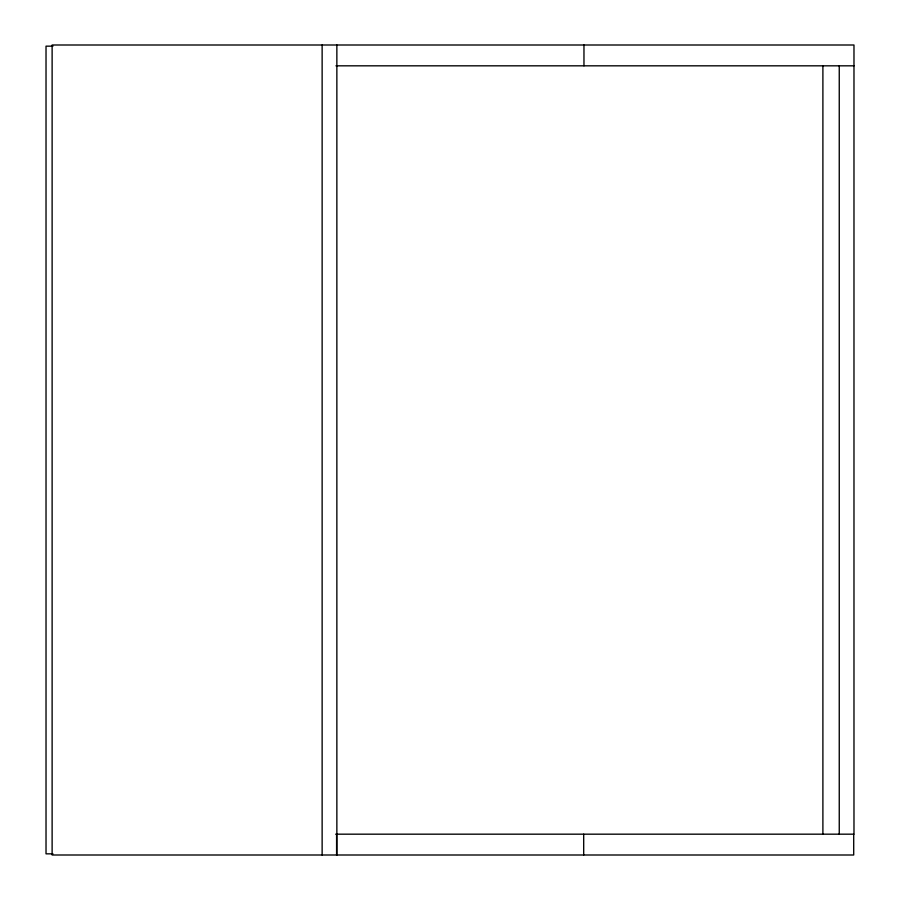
<?xml version="1.0" encoding="UTF-8"?>
<svg xmlns="http://www.w3.org/2000/svg" width="900" height="900" viewBox="0 0 900 900"><rect width="100%" height="100%" fill="white"/><g stroke="black" fill="none" stroke-linecap="round" stroke-linejoin="round"><path stroke-width="1.35" d="M52.965 46.159L46.024 46.159L46.024 853.841L52.965 853.841M335.947 65.824L853.976 65.824M335.689 834.176L853.976 834.176L853.976 45L52.121 45L52.121 855L853.706 855L853.706 834.176M839.25 65.824L839.25 834.176M822.893 65.824L822.893 834.176M583.965 45L583.965 65.824M583.695 834.176L583.695 855M336.859 45L336.859 855M336.589 834.176L336.589 855M322.132 45L322.132 855"/></g></svg>
